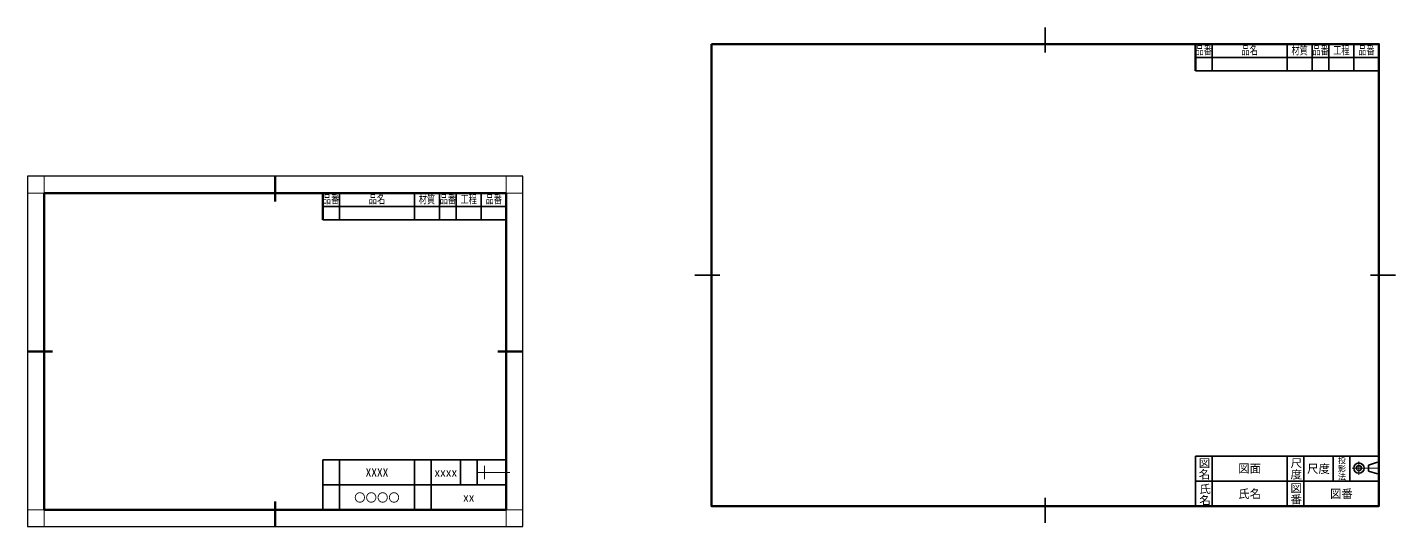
# Model space of a CAD drawing. Header units: millimetres. Extents: x 0 to 1496, y -203 to 299.
# Drawn here: x 0 to 820, y 0 to 299 of the extents above; entities that cross this region are included whole.
import ezdxf
from ezdxf.enums import TextEntityAlignment as Align

# ---------------------------------------------------------------- set-up
doc = ezdxf.new("R2010")
doc.units = ezdxf.units.MM
doc.linetypes.add('CENTER2', pattern=[28.575, 19.05, -3.175, 3.175, -3.175])
for name, color, linetype, lineweight in [('01_外形線', 7, 'Continuous', 35), ('02_中心線', 1, 'CENTER2', 18), ('07寸法線', 3, 'Continuous', 25), ('08_細線', 5, 'Continuous', 18)]:
    doc.layers.add(name, color=color, linetype=linetype, lineweight=lineweight)
doc.layers.add('10下書線', color=254, linetype='Continuous', lineweight=25, plot=False)
doc.layers.add('under_1', color=254, linetype='Continuous', lineweight=25, plot=False)
doc.layers.get('10下書線').off()
doc.styles.add('横文字', font='MS Gothic.ttf', dxfattribs={"height": 3.5})
doc.styles.add('縦文字', font='@MS Gothic.ttf', dxfattribs={"height": 3.5})
doc.styles.add('表題欄', font='MS Gothic.ttf', dxfattribs={"width": 0.7, "height": 5})
doc.dimstyles.new('機械φ付', dxfattribs={"dimtxt": 3.5, "dimasz": 2.5, "dimexe": 2, "dimexo": 1, "dimtad": 3, "dimdsep": 46, "dimtxsty": '横文字', "dimblk": 'OPEN30', "dimcen": 0, "dimazin": 2, "dimtfac": 1, "dimtmove": 0, "dimatfit": 3, "dimldrblk": 'OPEN30', "dimfxl": 1, "dimarcsym": 0})

# ---------------------------------------------------------------- blocks, each defined once
blk = doc.blocks.new('_Open30')
at = {"color": 0, "linetype": 'ByBlock', "lineweight": -2}
for p, q in [((-1, 0.27), (0, 0)), ((0, 0), (-1, -0.27)), ((0, 0), (-1, 0))]:
    blk.add_line(p, q, dxfattribs=at)
blk = doc.blocks.new('*D7')
at = {"color": 0, "lineweight": -2, "transparency": 16777216}
for p, q in [((287, 201), (287, 236)), ((294.5, 234), (289.5, 234)), ((297, 106), (297, 236))]:
    blk.add_line(p, q, dxfattribs=at)
at = {"layer": 'Defpoints', "color": 0, "transparency": 16777216}
for p in [(287, 234), (287, 200), (297, 105)]:
    blk.add_point(p, dxfattribs=at)
at = {"color": 0, "lineweight": -2, "transparency": 16777216, "xscale": 2.5, "yscale": 2.5, "zscale": 2.5, "rotation": 180}
blk.add_blockref('_Open30', (287, 234), dxfattribs=at)
at = {"color": 0, "lineweight": -2, "transparency": 16777216, "xscale": 2.5, "yscale": 2.5, "zscale": 2.5}
blk.add_blockref('_Open30', (297, 234), dxfattribs=at)
at = {"color": 0, "transparency": 16777216, "insert": (292, 236.37), "char_height": 3.5, "attachment_point": 5, "style": '横文字'}
blk.add_mtext('%%c10', dxfattribs=at)
blk = doc.blocks.new('A4図枠')
at = {"layer": '01_外形線', "lineweight": 35}
for p, q in [((10, 200), (287, 200)), ((187, 200), (187, 184)), ((232, 200), (232, 184)), ((247, 200), (247, 184)), ((257, 200), (257, 184)), ((272, 200), (272, 184))]:
    blk.add_line(p, q, dxfattribs=at)
at = {"layer": '01_外形線', "lineweight": 50}
blk.add_line((177, 200), (177, 184), dxfattribs=at)
at = {"layer": '01_外形線'}
blk.add_line((287, 200), (287, 192), dxfattribs=at)
at = {"layer": '02_中心線'}
for p, q in [((274.042, 36.532), (274.042, 28.532)), ((289.139, 32.5), (270.043, 32.5))]:
    blk.add_line(p, q, dxfattribs=at)
at = {"layer": '08_細線'}
for p, q in [((10, 210), (10, 0)), ((287, 0), (287, 210)), ((297, 200), (0, 200)), ((0, 10), (297, 10))]:
    blk.add_line(p, q, dxfattribs=at)
at = {"layer": 'Defpoints'}
for p, q in [((297, 210), (0, 210)), ((0, 210), (0, 0)), ((297, 0), (297, 210)), ((10, 200), (287, 200)), ((148.5, 192), (148.5, 192)), ((0, 0), (297, 0))]:
    blk.add_line(p, q, dxfattribs=at)
at = {"layer": 'Defpoints', "lineweight": 50}
for p, q in [((148.5, 210), (148.5, 195)), ((10, 10), (10, 200)), ((10, 200), (287, 200)), ((287, 200), (287, 10)), ((0, 105), (15, 105)), ((282, 105), (297, 105)), ((287, 10), (10, 10)), ((148.5, 15), (148.5, 0))]:
    blk.add_line(p, q, dxfattribs=at)
at = {"layer": 'Defpoints', "lineweight": 35}
for p, q in [((177, 192), (287, 192)), ((177, 184), (287, 184)), ((177, 40), (177, 10)), ((287, 40), (177, 40)), ((187, 40), (187, 10)), ((232, 40), (232, 10)), ((242, 40), (242, 10)), ((259.5, 40), (259.5, 25)), ((269.5, 40), (269.5, 25)), ((287, 25), (177, 25))]:
    blk.add_line(p, q, dxfattribs=at)
at = {"width": 25.15014, "attachment_point": 5, "rotation": 270, "style": '縦文字'}
for s, insert, char_height in [('図名', (182, 32.5), 5), ('尺度', (237, 32.5), 5), ('投影法', (264.5, 32.5), 3.5), ('氏名', (182.358, 16.977), 5), ('図番', (237, 17.5), 5)]:
    blk.add_mtext(s, dxfattribs=dict(at, insert=insert, char_height=char_height))
at = {"layer": 'Defpoints', "char_height": 5, "width": 27.5, "attachment_point": 5, "style": '表題欄'}
for s, insert in [('品番', (182, 196)), ('品名', (209.5, 196)), ('材質', (239.5, 196)), ('品番', (252, 196)), ('工程', (264.5, 196)), ('品番', (279.5, 196))]:
    blk.add_mtext(s, dxfattribs=dict(at, insert=insert))
at = {"layer": 'Defpoints'}
for tag, style, p in [('図面', '横文字', (209.5, 32.5)), ('尺度', '表題欄', (250.75, 32.5)), ('氏名', '表題欄', (209.5, 17.5)), ('図番', '表題欄', (264.5, 17.5))]:
    blk.add_attdef(tag, text='', height=5, dxfattribs=dict(at, style=style)).set_placement(p, align=Align.MIDDLE)
dim = blk.add_linear_dim(base=(287, 233.998), p1=(297, 105), p2=(287, 200), dimstyle='機械φ付', override={"dimpost": '%%c<>'})
dim.commit()
dim.dimension.update_dxf_attribs({"geometry": '*D7', "text_midpoint": (292, 236.373)})

msp = doc.modelspace()

# ---------------------------------------------------------------- linework, layer by layer
at = {"layer": '01_外形線'}
for p, q in [((609.973, 299.302), (609.973, 284.302)), ((399.973, 150.802), (414.973, 150.802)), ((819.973, 150.802), (804.973, 150.802)), ((803.803, 36.902), (809.2, 38.557)), ((803.803, 36.902), (803.803, 33.301)), ((803.803, 33.301), (809.2, 31.633)), ((609.973, 2.302), (609.973, 17.302))]:
    msp.add_line(p, q, dxfattribs=at)
at = {"layer": '01_外形線', "lineweight": 50}
msp.add_line((699.973, 289.302), (699.973, 273.302), dxfattribs=at)
at = {"layer": '01_外形線', "lineweight": 35}
for p, q in [((709.973, 289.302), (709.973, 273.302)), ((754.973, 289.302), (754.973, 273.302)), ((769.973, 289.302), (769.973, 273.302)), ((779.973, 289.302), (779.973, 273.302)), ((794.973, 289.302), (794.973, 273.302))]:
    msp.add_line(p, q, dxfattribs=at)
at = {"layer": '01_外形線', "lineweight": 50}
msp.add_lwpolyline([(409.973, 289.302), (809.973, 289.302), (809.973, 12.302), (409.973, 12.302)], close=True, dxfattribs=at)
at = {"layer": '01_外形線'}
for radius in [3.084, 1.542]:
    msp.add_circle((797.994, 35.101), radius, dxfattribs=at)
at = {"layer": '02_中心線'}
for p, q in [((809.634, 35.101), (793.989, 35.101)), ((797.994, 39.131), (797.994, 31.122))]:
    msp.add_line(p, q, dxfattribs=at)
at = {"layer": '07寸法線'}
for p in [(1073.42, -160.811), (1073.42, -186.311)]:
    msp.add_xline(p, (1, 0), dxfattribs=at)
at = {"layer": 'Defpoints', "lineweight": 35}
for p, q in [((699.973, 281.302), (809.973, 281.302)), ((699.973, 273.302), (809.973, 273.302)), ((699.973, 42.302), (699.973, 12.302)), ((809.973, 42.302), (699.973, 42.302)), ((709.973, 42.302), (709.973, 12.302)), ((754.973, 42.302), (754.973, 12.302)), ((764.973, 42.302), (764.973, 12.302)), ((782.473, 42.302), (782.473, 27.302)), ((792.473, 42.302), (792.473, 27.302)), ((809.973, 27.302), (699.973, 27.302))]:
    msp.add_line(p, q, dxfattribs=at)
at = {"layer": 'under_1'}
for p in [(1073.42, -96.811), (1073.42, -98.311), (1073.42, -165.341), (1073.42, -166.841)]:
    msp.add_xline(p, (1, 0), dxfattribs=at)

# ---------------------------------------------------------------- block references
at = {"layer": '10下書線'}
msp.add_blockref('A4図枠', (0, 0), dxfattribs=at).add_auto_attribs({'図番': 'xx', '氏名': '〇〇〇〇', '尺度': 'xxxx', '図面': 'XXXX'})

# ---------------------------------------------------------------- texts
at = {"width": 25.15014, "attachment_point": 5, "rotation": 270, "style": '縦文字'}
for s, insert, char_height in [('図名', (704.973, 34.802), 5), ('尺度', (759.973, 34.802), 5), ('投影法', (787.473, 34.802), 3.5), ('氏名', (705.331, 19.279), 5), ('図番', (759.973, 19.802), 5)]:
    msp.add_mtext(s, dxfattribs=dict(at, insert=insert, char_height=char_height))
at = {"layer": '01_外形線', "insert": (704.973, 285.302), "char_height": 5, "width": 27.5, "attachment_point": 5, "style": '表題欄'}
msp.add_mtext('品番', dxfattribs=at)
at = {"layer": 'Defpoints', "char_height": 5, "width": 27.5, "attachment_point": 5, "style": '表題欄'}
for s, insert in [('品名', (732.473, 285.302)), ('材質', (762.473, 285.302)), ('品番', (774.973, 285.302)), ('工程', (787.473, 285.302)), ('品番', (802.473, 285.302))]:
    msp.add_mtext(s, dxfattribs=dict(at, insert=insert))
at = {"layer": 'Defpoints'}
for tag, text, style, p in [('図面', 'XXXX', '横文字', (732.473, 34.802)), ('尺度', 'xxxx', '表題欄', (773.723, 34.802)), ('氏名', '〇〇〇〇', '表題欄', (732.473, 19.802)), ('図番', 'xx', '表題欄', (787.473, 19.802))]:
    msp.add_attdef(tag, text=text, height=5, dxfattribs=dict(at, style=style)).set_placement(p, align=Align.MIDDLE)

doc.saveas('drawing.dxf')
